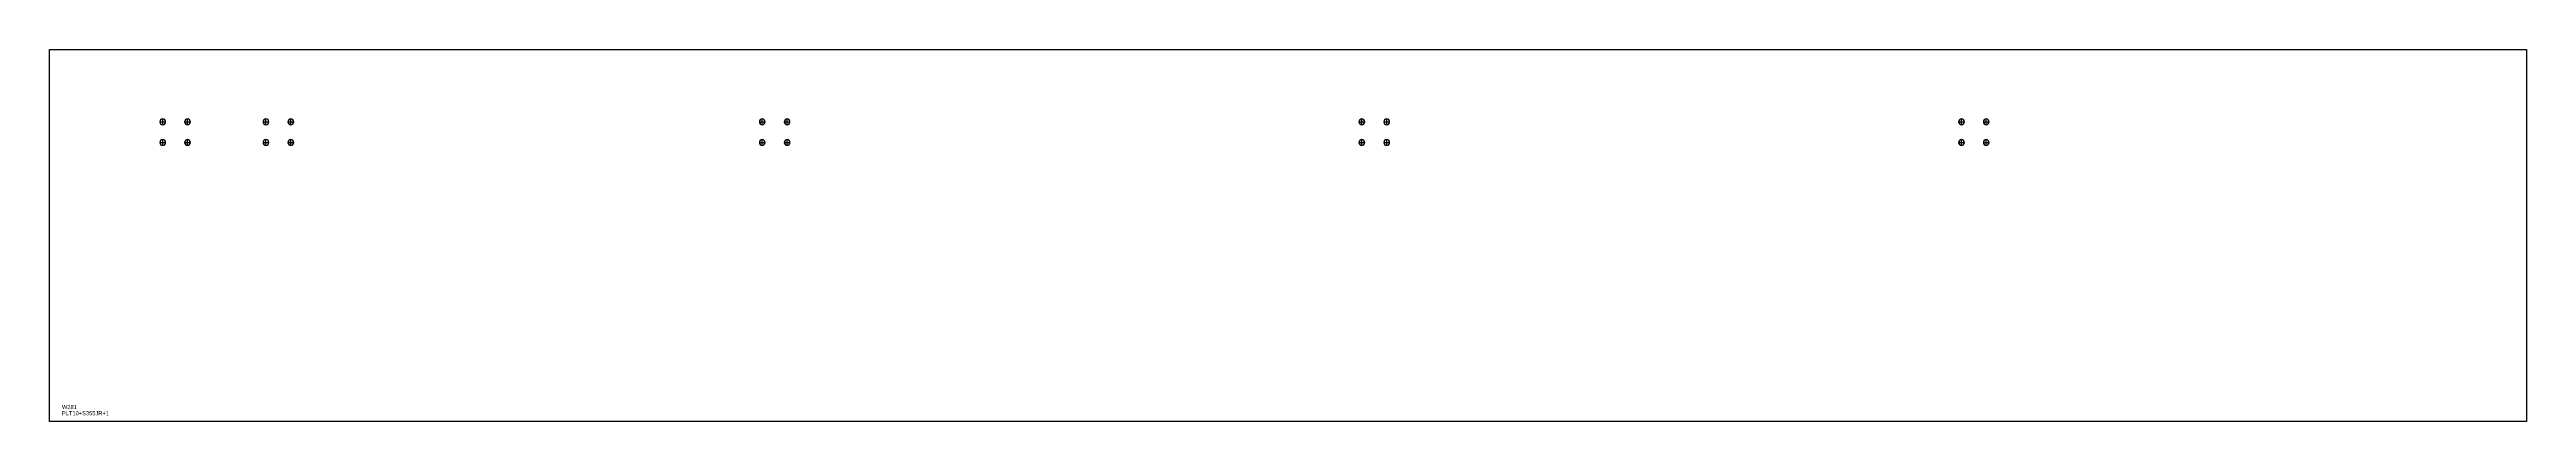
# Model space of a CAD drawing. Extents: x 0 to 5990, y 0 to 900.
import ezdxf

# ---------------------------------------------------------------- set-up
doc = ezdxf.new("R2010")
doc.units = 0
for name, color, linetype in [('14', 7, 'CONTINUOUS'), ('CUT', 7, 'CONTINUOUS'), ('SCRIBE', 3, 'CONTINUOUS'), ('TEXT', 7, 'CONTINUOUS')]:
    doc.layers.add(name, color=color, linetype=linetype)

msp = doc.modelspace()

# ---------------------------------------------------------------- linework, layer by layer
at = {"layer": '14', "color": 7, "linetype": 'CONTINUOUS'}
for p, q in [((266.62, 725), (280.62, 725)), ((273.62, 718), (273.62, 732)), ((326.62, 725), (340.62, 725)), ((333.62, 718), (333.62, 732)), ((516.46, 725), (530.46, 725)), ((523.46, 718), (523.46, 732)), ((576.46, 725), (590.46, 725)), ((583.46, 718), (583.46, 732)), ((1716.62, 725), (1730.62, 725)), ((1723.62, 718), (1723.62, 732)), ((1776.62, 725), (1790.62, 725)), ((1783.62, 718), (1783.62, 732)), ((3166.62, 725), (3180.62, 725)), ((3173.62, 718), (3173.62, 732)), ((3226.62, 725), (3240.62, 725)), ((3233.62, 718), (3233.62, 732)), ((4616.62, 725), (4630.62, 725)), ((4623.62, 718), (4623.62, 732)), ((4676.62, 725), (4690.62, 725)), ((4683.62, 718), (4683.62, 732)), ((266.62, 675), (280.62, 675)), ((273.62, 668), (273.62, 682)), ((326.62, 675), (340.62, 675)), ((333.62, 668), (333.62, 682)), ((516.46, 675), (530.46, 675)), ((523.46, 668), (523.46, 682)), ((576.46, 675), (590.46, 675)), ((583.46, 668), (583.46, 682)), ((1716.62, 675), (1730.62, 675)), ((1723.62, 668), (1723.62, 682)), ((1776.62, 675), (1790.62, 675)), ((1783.62, 668), (1783.62, 682)), ((3166.62, 675), (3180.62, 675)), ((3173.62, 668), (3173.62, 682)), ((3226.62, 675), (3240.62, 675)), ((3233.62, 668), (3233.62, 682)), ((4616.62, 675), (4630.62, 675)), ((4623.62, 668), (4623.62, 682)), ((4676.62, 675), (4690.62, 675)), ((4683.62, 668), (4683.62, 682))]:
    msp.add_line(p, q, dxfattribs=at)
for points in [[(273.62, 732, 1), (273.62, 718, 1)], [(333.62, 732, 1), (333.62, 718, 1)], [(523.46, 732, 1), (523.46, 718, 1)], [(583.46, 732, 1), (583.46, 718, 1)], [(1723.62, 732, 1), (1723.62, 718, 1)], [(1783.62, 732, 1), (1783.62, 718, 1)], [(3173.62, 732, 1), (3173.62, 718, 1)], [(3233.62, 732, 1), (3233.62, 718, 1)], [(4623.62, 732, 1), (4623.62, 718, 1)], [(4683.62, 732, 1), (4683.62, 718, 1)], [(273.62, 682, 1), (273.62, 668, 1)], [(333.62, 682, 1), (333.62, 668, 1)], [(523.46, 682, 1), (523.46, 668, 1)], [(583.46, 682, 1), (583.46, 668, 1)], [(1723.62, 682, 1), (1723.62, 668, 1)], [(1783.62, 682, 1), (1783.62, 668, 1)], [(3173.62, 682, 1), (3173.62, 668, 1)], [(3233.62, 682, 1), (3233.62, 668, 1)], [(4623.62, 682, 1), (4623.62, 668, 1)], [(4683.62, 682, 1), (4683.62, 668, 1)]]:
    msp.add_lwpolyline(points, format="xyb", close=True, dxfattribs=at)
at = {"layer": 'CUT', "color": 7, "linetype": 'CONTINUOUS'}
msp.add_lwpolyline([(0, 0), (0, 900), (5990, 900), (5990, 0)], close=True, dxfattribs=at)

# ---------------------------------------------------------------- texts
at = {"layer": 'SCRIBE', "color": 3}
msp.add_text('W281', height=10, dxfattribs=at).set_placement((30, 30))
at = {"layer": 'TEXT', "color": 7}
msp.add_text('PLT10+S355JR+1', height=10, dxfattribs=at).set_placement((30, 15))

doc.saveas('drawing.dxf')
